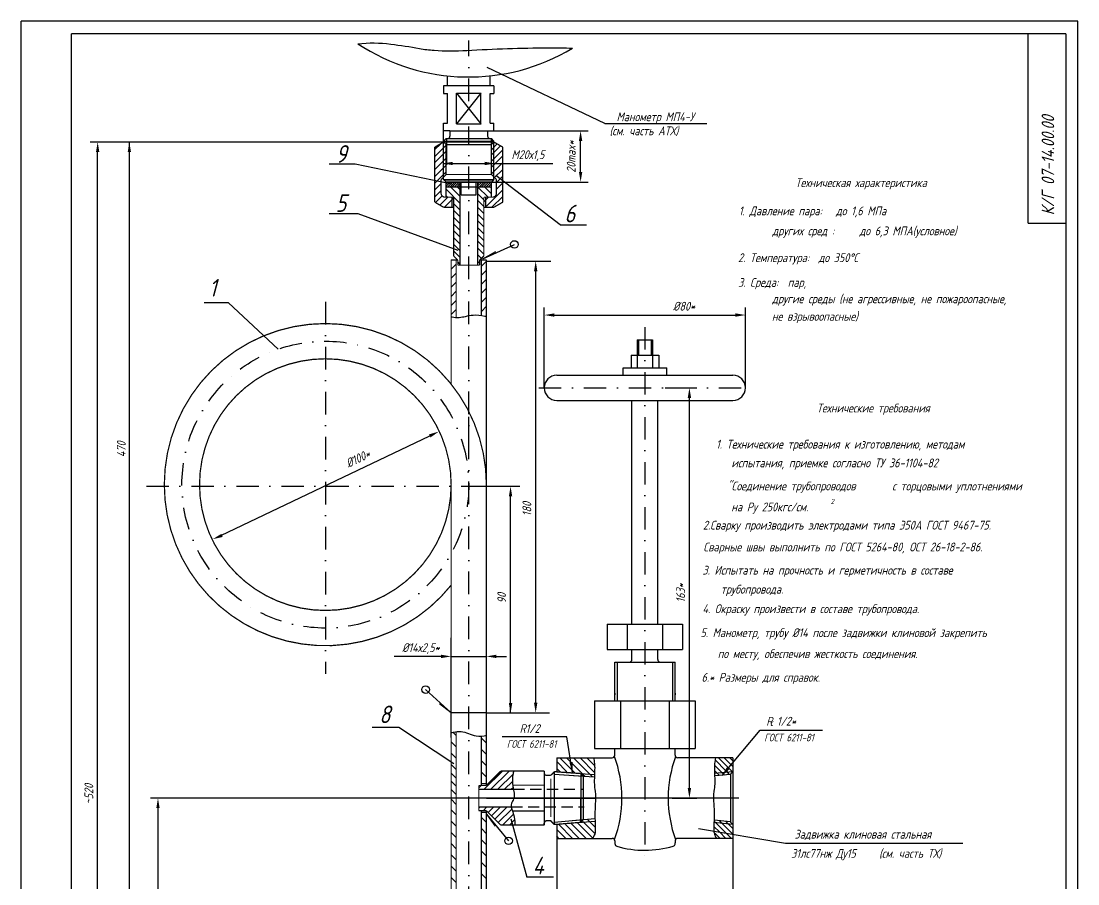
# Model space of a CAD drawing. Extents: x 780 to 2097, y 994 to 1592.
# Drawn here: x 780.3 to 1200.3, y 1245.8 to 1588.6 of the extents above; entities that cross this region are included whole.
import ezdxf
from ezdxf.enums import TextEntityAlignment as Align

# ---------------------------------------------------------------- set-up
doc = ezdxf.new("R2010")
doc.units = 0
doc.header["$LTSCALE"] = 0.7
doc.header["$MEASUREMENT"] = 0
doc.linetypes.add('DASHDOT', pattern=[25.4, 12.7, -6.35, 0, -6.35])
doc.linetypes.add('HIDDEN', pattern=[9.525, 6.35, -3.175])
doc.layers.get('0').update_dxf_attribs({"linetype": 'CONTINUOUS'})
doc.layers.get('DEFPOINTS').update_dxf_attribs({"linetype": 'CONTINUOUS'})
doc.styles.add('ROMANC', font='romanc', dxfattribs={"width": 0.8, "oblique": 15, "height": 3.5})
doc.dimstyles.get("Standard").update_dxf_attribs({"dimtxt": 0.18, "dimasz": 0.18, "dimexe": 0.18, "dimexo": 0.0625, "dimgap": 0.09, "dimtad": 0, "dimtih": 1, "dimtoh": 1, "dimdec": 4, "dimzin": 0, "dimdsep": 46, "dimtxsty": 'Standard', "dimcen": 0.09, "dimadec": 0, "dimazin": 0, "dimtfac": 1, "dimtdec": 4, "dimtofl": 0, "dimtmove": 0, "dimatfit": 3, "dimfxl": 0, "dimtolj": 1, "dimtzin": 0, "dimarcsym": 0})

# ---------------------------------------------------------------- blocks, each defined once
blk = doc.blocks.new('*D31')
at = {"color": 0, "linetype": 'ByBlock', "transparency": 16777216}
for p, q in [((1618.95, 1883.14), (1501.46, 1883.14)), ((1504.46, 1879.14), (1504.46, 1770.15)), ((1507.53, 1766.15), (1501.46, 1766.15))]:
    blk.add_line(p, q, dxfattribs=at)
for points in [[(1503.8, 1879.14), (1505.13, 1879.14), (1504.46, 1883.14)], [(1503.8, 1770.15), (1505.13, 1770.15), (1504.46, 1766.15)]]:
    blk.add_solid(points, dxfattribs=at)
at = {"layer": 'DEFPOINTS', "color": 0, "linetype": 'ByBlock', "transparency": 16777216}
for p in [(1618.95, 1883.14), (1504.46, 1766.15), (1507.53, 1766.15)]:
    blk.add_point(p, dxfattribs=at)
at = {"color": 0, "linetype": 'ByBlock', "transparency": 16777216, "style": 'ROMANC', "oblique": 15, "width": 0.8}
blk.add_text('115', height=3.5, rotation=90, dxfattribs=at).set_placement((1500.96, 1824.65), align=Align.MIDDLE_CENTER)
blk = doc.blocks.new('*D33')
at = {"color": 0, "linetype": 'ByBlock', "transparency": 16777216}
for p, q in [((1512.5, 2138.75), (1501.14, 2138.75)), ((1504.14, 1624.53), (1504.14, 2134.75)), ((1608.9, 1620.53), (1501.14, 1620.53))]:
    blk.add_line(p, q, dxfattribs=at)
for points in [[(1503.48, 2134.75), (1504.81, 2134.75), (1504.14, 2138.75)], [(1503.48, 1624.53), (1504.81, 1624.53), (1504.14, 1620.53)]]:
    blk.add_solid(points, dxfattribs=at)
at = {"layer": 'DEFPOINTS', "color": 0, "linetype": 'ByBlock', "transparency": 16777216}
for p in [(1504.14, 2138.75), (1512.5, 2138.75), (1608.9, 1620.53)]:
    blk.add_point(p, dxfattribs=at)
at = {"color": 0, "linetype": 'ByBlock', "transparency": 16777216, "style": 'ROMANC', "oblique": 15, "width": 0.8}
blk.add_text('~520', height=3.5, rotation=90, dxfattribs=at).set_placement((1500.64, 1879.64), align=Align.MIDDLE_CENTER)
blk = doc.blocks.new('*D38')
at = {"color": 0, "linetype": 'ByBlock', "transparency": 16777216}
for p, q in [((1729.76, 2697.59), (1742.34, 2697.59)), ((1739.34, 2538.59), (1739.34, 2693.59)), ((1732.46, 2534.59), (1742.34, 2534.59))]:
    blk.add_line(p, q, dxfattribs=at)
for points in [[(1738.67, 2693.59), (1740, 2693.59), (1739.34, 2697.59)], [(1738.67, 2538.59), (1740, 2538.59), (1739.34, 2534.59)]]:
    blk.add_solid(points, dxfattribs=at)
at = {"layer": 'DEFPOINTS', "color": 0, "linetype": 'ByBlock', "transparency": 16777216}
for p in [(1729.76, 2697.59), (1739.34, 2697.59), (1732.46, 2534.59)]:
    blk.add_point(p, dxfattribs=at)
at = {"color": 0, "linetype": 'ByBlock', "transparency": 16777216, "style": 'ROMANC', "oblique": 15, "width": 0.8}
blk.add_text('163*', height=3.5, rotation=90, dxfattribs=at).set_placement((1735.84, 2616.09), align=Align.MIDDLE_CENTER)
blk = doc.blocks.new('*X4')
at = {"color": 0}
for p, q in [((425.69, 471.44), (419.63, 477.5)), ((428.38, 471.44), (421.13, 478.69)), ((431.07, 471.44), (423.82, 478.69)), ((420.3, 471.44), (419.61, 472.13)), ((422.99, 471.44), (419.88, 474.56)), ((433.22, 471.99), (432.27, 472.94)), ((425.47, 458.19), (420.13, 463.52)), ((426.81, 459.54), (421.91, 464.44)), ((428.16, 460.88), (424.6, 464.44)), ((429.51, 462.23), (427.3, 464.44)), ((431.49, 462.94), (429.99, 464.44)), ((433.22, 463.91), (432.69, 464.44)), ((421.08, 457.19), (419, 459.27)), ((423.77, 457.19), (419.45, 461.52))]:
    blk.add_line(p, q, dxfattribs=at)
blk = doc.blocks.new('*X7')
at = {"color": 0}
for p, q in [((430.22, 681.67), (430.25, 681.7)), ((442.22, 679.3), (444.22, 681.3)), ((430.22, 678.07), (432.22, 680.07)), ((430.22, 674.48), (432.22, 676.48)), ((442.22, 675.7), (444.22, 677.7)), ((430.22, 670.89), (432.22, 672.89)), ((442.22, 672.11), (444.22, 674.11)), ((430.22, 667.3), (432.22, 669.3)), ((442.22, 668.52), (444.22, 670.52)), ((430.22, 663.7), (432.22, 665.7)), ((442.22, 664.93), (444.22, 666.93)), ((430.22, 660.11), (432.22, 662.11)), ((442.22, 661.34), (444.22, 663.34)), ((443.87, 659.4), (444.22, 659.74))]:
    blk.add_line(p, q, dxfattribs=at)
blk = doc.blocks.new('*X6')
at = {"color": 0}
for p, q in [((433.72, 689.71), (428.22, 695.21)), ((433.72, 692.41), (430.1, 696.02)), ((433.72, 695.1), (432.79, 696.02)), ((443.22, 690.99), (440.72, 693.49)), ((444.88, 692.02), (440.88, 696.02)), ((446.22, 693.38), (443.57, 696.02)), ((428.71, 692.02), (428.22, 692.52)), ((433.72, 687.02), (431.22, 689.52)), ((443.22, 688.29), (440.72, 690.79)), ((433.72, 684.32), (431.22, 686.82)), ((443.22, 685.6), (440.72, 688.1)), ((443.22, 682.91), (440.72, 685.41)), ((433.72, 681.63), (431.22, 684.13)), ((433.72, 678.94), (431.22, 681.44)), ((443.22, 680.21), (440.72, 682.71)), ((433.72, 676.24), (431.22, 678.74)), ((443.22, 677.52), (440.72, 680.02)), ((443.22, 674.82), (440.72, 677.32)), ((433.72, 673.55), (431.22, 676.05)), ((433.72, 670.85), (431.22, 673.35)), ((443.22, 672.13), (440.72, 674.63)), ((433.72, 668.16), (431.22, 670.66)), ((443.22, 669.44), (440.72, 671.94)), ((442.25, 667.71), (440.72, 669.24)), ((433.72, 665.47), (432.87, 666.32)), ((441.57, 665.7), (440.72, 666.55))]:
    blk.add_line(p, q, dxfattribs=at)
blk = doc.blocks.new('*X35')
at = {"color": 0}
for p, q in [((1642.63, 2777.74), (1644.25, 2779.35)), ((1642.63, 2778.64), (1643.35, 2779.35)), ((1643.15, 2777.35), (1645.15, 2779.35)), ((1644.05, 2777.35), (1646.05, 2779.35)), ((1644.94, 2777.35), (1646.94, 2779.35)), ((1645.84, 2777.35), (1647.84, 2779.35)), ((1646.74, 2777.35), (1648.13, 2778.75)), ((1647.64, 2777.35), (1648.13, 2777.85)), ((1655.13, 2778.56), (1655.92, 2779.35)), ((1655.13, 2777.67), (1656.82, 2779.35)), ((1655.72, 2777.35), (1657.72, 2779.35)), ((1656.62, 2777.35), (1658.62, 2779.35)), ((1657.52, 2777.35), (1659.52, 2779.35)), ((1658.41, 2777.35), (1660.41, 2779.35)), ((1659.31, 2777.35), (1660.63, 2778.68)), ((1660.21, 2777.35), (1660.63, 2777.78))]:
    blk.add_line(p, q, dxfattribs=at)
blk = doc.blocks.new('*D37')
at = {"color": 0, "linetype": 'ByBlock', "transparency": 16777216}
for p, q in [((1661.63, 2799.71), (1699.09, 2799.71)), ((1696.09, 2783.35), (1696.09, 2795.71)), ((1660.41, 2779.35), (1699.09, 2779.35))]:
    blk.add_line(p, q, dxfattribs=at)
for points in [[(1695.42, 2795.71), (1696.76, 2795.71), (1696.09, 2799.71)], [(1695.42, 2783.35), (1696.76, 2783.35), (1696.09, 2779.35)]]:
    blk.add_solid(points, dxfattribs=at)
at = {"layer": 'DEFPOINTS', "color": 0, "linetype": 'ByBlock', "transparency": 16777216}
for p in [(1661.63, 2799.71), (1696.09, 2799.71), (1660.41, 2779.35)]:
    blk.add_point(p, dxfattribs=at)
at = {"color": 0, "linetype": 'ByBlock', "transparency": 16777216, "style": 'ROMANC', "oblique": 15, "width": 0.8}
blk.add_text('20max*', height=3.5, rotation=90, dxfattribs=at).set_placement((1692.34, 2789.43), align=Align.MIDDLE_CENTER)

msp = doc.modelspace()

# ---------------------------------------------------------------- linework, layer by layer
for p, q in [((1200.2634, 1588.6186), (780.2634, 1588.6186)), ((780.2634, 994.6186), (780.2634, 1588.6186)), ((780.2634, 994.6186), (780.2634, 1588.6186)), ((1200.2634, 994.6186), (1200.2634, 1588.6186)), ((1200.2634, 994.6186), (1200.2634, 1588.6186)), ((1012.269, 1547.946), (965.5, 1570.217)), ((948.171, 1562.92566), (948.171, 1559.92566)), ((948.171, 1562.92566), (948.171, 1559.92566)), ((968.171, 1562.92566), (948.171, 1562.92566)), ((968.171, 1562.92566), (968.171, 1559.92566)), ((948.171, 1559.92566), (949.671, 1559.92566)), ((953.309, 1560.065), (963.041, 1560.065)), ((953.309, 1560.02034), (963.033, 1560.02034)), ((953.309, 1547.881), (953.309, 1560.02034)), ((953.309, 1560.02034), (963.033, 1547.881)), ((963.033, 1560.02034), (953.309, 1547.881)), ((963.033, 1547.881), (963.033, 1560.02034)), ((966.671, 1559.92566), (968.171, 1559.92566)), ((948.171, 1544.071), (948.171, 1548.02034)), ((948.171, 1545.02034), (948.171, 1548.02034)), ((948.171, 1548.02034), (949.671, 1548.02034)), ((953.309, 1547.881), (963.041, 1547.881)), ((966.671, 1548.02034), (968.171, 1548.02034)), ((968.171, 1545.02034), (968.171, 1548.02034)), ((1012.269, 1547.946), (1052.75122, 1547.946)), ((950.671, 1545.02034), (948.171, 1545.02034)), ((948.171, 1540.947), (949.171, 1541.947)), ((949.171, 1541.947), (967.171, 1541.947)), ((949.171, 1541.925), (949.671, 1541.925)), ((950.671, 1545.02034), (968.171, 1545.02034)), ((968.171, 1540.947), (967.171, 1541.947)), ((967.171, 1536.461), (967.171, 1541.947)), ((948.171, 1540.585), (819.035, 1540.585)), ((948.171, 1540.947), (968.171, 1540.947)), ((948.171, 1527.83), (948.171, 1534.63659)), ((948.171, 1527.852), (948.171, 1534.63659)), ((948.171, 1526.68), (948.171, 1534.63659)), ((968.171, 1527.852), (968.171, 1534.63659)), ((968.171, 1525.668), (968.171, 1534.63659)), ((913.033, 1531.768), (902.654, 1531.768)), ((951.496, 1523.837), (913.033, 1531.768)), ((968.171, 1532.07), (991.617, 1532.07)), ((948.171, 1525.668), (968.171, 1525.668)), ((948.171, 1525.668), (949.171, 1524.668)), ((949.171, 1524.668), (967.171, 1524.668)), ((968.171, 1525.668), (967.171, 1524.668)), ((994.534, 1507.649), (968.896, 1527.253)), ((955.171, 1519.668), (961.171, 1519.668)), ((914.254, 1512.066), (902.654, 1512.066)), ((953.938, 1497.423), (914.254, 1512.066)), ((994.534, 1507.649), (1004.944, 1507.649)), ((963.82633, 1494.13286), (976.29877, 1499.89303)), ((862.64, 1476.649), (853.039, 1476.649)), ((882.46313, 1458.30651), (862.64, 1476.649)), ((1025.171, 1462.049), (1031.171, 1462.049)), ((1025.171, 1462.049), (1025.171, 1450.909)), ((1025.671, 1462.049), (1025.671, 1455.909)), ((1030.671, 1462.049), (1030.671, 1455.909)), ((1031.171, 1462.049), (1031.171, 1450.909)), ((1022.671, 1455.909), (1033.671, 1455.909)), ((1022.671, 1455.909), (1022.671, 1450.909)), ((1033.671, 1455.909), (1033.671, 1450.909)), ((1019.501, 1450.909), (1036.841, 1450.909)), ((1019.501, 1447.909), (1019.501, 1450.909)), ((1036.841, 1447.909), (1036.841, 1450.909)), ((993.186, 1447.909), (1063.156, 1447.909)), ((993.186, 1437.909), (1063.156, 1437.909)), ((1023.041, 1348.983), (1023.041, 1437.909)), ((1033.301, 1348.983), (1033.301, 1437.909)), ((1023.041, 1411.17048), (1023.041, 1418.769)), ((1033.301, 1410.82209), (1033.301, 1418.769)), ((962.971, 1403.807), (978.493, 1403.807)), ((1013.171, 1348.983), (1043.171, 1348.983)), ((1013.171, 1338.983), (1043.171, 1338.983)), ((1023.041, 1334.983), (1023.041, 1338.983)), ((1033.301, 1334.983), (1033.301, 1338.983)), ((1016.171, 1333.983), (1040.171, 1333.983)), ((1016.171, 1318.551), (1016.171, 1333.983)), ((1017.18022, 1333.983), (1017.18022, 1318.551)), ((1039.16178, 1333.983), (1039.16178, 1318.551)), ((1040.171, 1318.551), (1040.171, 1333.983)), ((951.19829, 1313.78231), (941.03257, 1323.0235)), ((1016.171, 1321.589), (1016.171, 1320.889)), ((1040.171, 1321.589), (1040.171, 1320.889)), ((1008.171, 1318.551), (1048.171, 1318.551)), ((1008.171, 1318.551), (1008.171, 1299.551)), ((1018.461, 1318.551), (1018.461, 1299.551)), ((1037.881, 1318.551), (1037.881, 1299.551)), ((1048.171, 1318.551), (1048.171, 1299.551)), ((919.8, 1308.101), (930.375, 1308.101)), ((930.375, 1308.101), (952.291, 1293.637)), ((1058.838, 1288.896), (1074.01447, 1306.95)), ((1074.01447, 1306.95), (1098.828, 1306.95)), ((997.09601, 1304.272), (971.427, 1304.272)), ((999.45935, 1289.90445), (997.09601, 1304.272)), ((1008.171, 1299.551), (1048.171, 1299.551)), ((1016.171, 1296.909), (1016.171, 1299.551)), ((1040.171, 1296.909), (1040.171, 1299.551)), ((993.171, 1295.909), (1015.171, 1295.909)), ((1063.171, 1295.909), (1041.171, 1295.909)), ((990.99589, 1289.20189), (992.203, 1290.409)), ((992.07649, 1289.42403), (1008.06343, 1288.29353)), ((992.13136, 1289.42015), (1003.60271, 1288.60896)), ((993.16748, 1290.34938), (1008.15989, 1289.28921)), ((993.171, 1291.70088), (993.171, 1290.34913)), ((1002.67574, 1289.67701), (1003.60271, 1288.60896)), ((1002.67574, 1289.67701), (1003.60271, 1288.60896)), ((1063.17153, 1290.40978), (1055.8587, 1289.71413)), ((1063.171, 1290.409), (1062.171, 1289.409)), ((1062.171, 1289.409), (1062.171, 1270.359)), ((990.703, 1288.909), (990.703, 1288.856)), ((1003.703, 1288.49341), (1003.703, 1271.51245)), ((1003.703, 1288.49341), (1003.703, 1271.51245)), ((1062.171, 1289.31009), (1055.97927, 1288.72109)), ((965.288, 1273.55132), (974.00095, 1262.92937)), ((974.913, 1271.67), (981.23, 1248.524)), ((988.203, 1269.159), (988.203, 1269.909)), ((990.703, 1270.909), (992.226, 1269.386)), ((990.84945, 1270.76255), (992.203, 1269.409)), ((990.99589, 1270.61611), (992.203, 1269.409)), ((990.99589, 1270.61611), (992.226, 1269.386)), ((992.06544, 1270.40127), (1008.26494, 1271.75986)), ((992.12025, 1270.40587), (1003.58002, 1271.36695)), ((992.12025, 1270.40587), (1003.58002, 1271.36695)), ((993.16844, 1269.49027), (1008.38233, 1270.76619)), ((1002.66709, 1270.28688), (1003.58002, 1271.36695)), ((1002.66709, 1270.28688), (1003.58002, 1271.36695)), ((1063.17128, 1269.41068), (1055.62547, 1270.16386)), ((1062.171, 1270.51549), (1055.65729, 1271.16565)), ((1063.171, 1269.409), (1062.171, 1270.409)), ((1049.516, 1267.834), (1084.058, 1262.007)), ((993.171, 1263.909), (1015.23522, 1263.909)), ((1016.23522, 1262.909), (1016.23522, 1262.143)), ((1040.22578, 1262.909), (1040.22578, 1262.143)), ((1063.171, 1263.909), (1041.22578, 1263.909)), ((1084.058, 1262.007), (1154.487, 1262.007)), ((991.805, 1248.524), (981.23, 1248.524))]:
    msp.add_line(p, q)
at = {"linetype": 'DASHDOT'}
for p, q in [((958.171, 1556.873), (958.171, 1580.949)), ((958.171, 1003.39349), (958.171, 1546.721)), ((901.171, 1477.031), (901.171, 1329.316)), ((1028.171, 1467.051), (1028.171, 1255.062)), ((986.074, 1442.909), (1070.371, 1442.909)), ((830.058, 1403.807), (962.971, 1403.807))]:
    msp.add_line(p, q, dxfattribs=at)
at = {"linetype": 'Continuous'}
for p, q in [((949.671, 1562.92566), (949.671, 1566.87584)), ((966.671, 1562.92566), (966.671, 1566.87584)), ((949.671, 1548.02034), (949.671, 1559.92566)), ((966.671, 1548.02034), (966.671, 1559.92566)), ((950.671, 1545.02034), (950.671, 1542.895)), ((965.671, 1545.02034), (965.671, 1542.925)), ((955.171, 1519.668), (955.171, 1524.668)), ((961.171, 1519.668), (961.171, 1524.668)), ((1013.171, 1348.983), (1013.171, 1338.983)), ((1021.171, 1348.983), (1021.171, 1338.983)), ((1035.171, 1348.983), (1035.171, 1338.983)), ((1043.171, 1348.983), (1043.171, 1338.983)), ((993.171, 1295.909), (993.171, 1290.34913)), ((993.171, 1295.909), (993.171, 1290.409)), ((1063.171, 1295.909), (1063.171, 1263.909)), ((1063.171, 1295.909), (1063.171, 1263.909)), ((1002.703, 1289.67508), (1002.703, 1279.909)), ((1002.703, 1289.6456), (1002.703, 1270.28989)), ((1065.499, 1279.909), (949.14126, 1279.909)), ((1002.703, 1270.28989), (1002.703, 1279.909)), ((988.203, 1269.159), (970.921, 1269.159)), ((990.28879, 1270.909), (989.203, 1270.909)), ((993.171, 1269.409), (993.171, 1263.909)), ((993.171, 1269.409), (993.171, 1263.909))]:
    msp.add_line(p, q, dxfattribs=at)
at = {"color": 0, "linetype": 'ByBlock'}
for p, q in [((948.171, 1534.63659), (948.171, 1544.071)), ((949.421, 1531.51259), (949.421, 1541.947)), ((823.276, 1077.909), (823.276, 1540.585)), ((968.171, 1534.63659), (968.171, 1540.947)), ((948.171, 1525.668), (948.171, 1534.098)), ((948.171, 1532.07), (968.171, 1532.07)), ((965.171, 1493.26476), (990.796, 1493.26476)), ((984.772, 1317.807), (984.772, 1489.26476)), ((988.186, 1442.909), (988.186, 1474.842)), ((1068.156, 1442.909), (1068.156, 1474.842)), ((992.186, 1471.842), (1064.156, 1471.842)), ((958.171, 1422.961), (958.171, 1431.407)), ((859.65494, 1384.21048), (942.68706, 1423.82952)), ((974.784, 1313.807), (974.784, 1400.464)), ((951.171, 1303.926), (951.171, 1343.609)), ((965.171, 1303.926), (965.171, 1343.609)), ((947.171, 1336.212), (928.539, 1336.212)), ((951.171, 1336.212), (965.171, 1336.212)), ((969.171, 1336.212), (973.171, 1336.212)), ((965.171, 1313.807), (990.286, 1313.807)), ((965.171, 1279.909), (1008.814, 1279.909)), ((993.171, 1263.909), (993.171, 1233.093)), ((1063.171, 1263.909), (1063.171, 1233.093))]:
    msp.add_line(p, q, dxfattribs=at)
at = {"color": 0}
for p, q in [((944.671, 1537.57562), (947.01019, 1539.9148)), ((944.671, 1534.80162), (949.171, 1539.30162)), ((944.671, 1538.2921), (945.31496, 1538.93607)), ((967.171, 1537.539), (969.3206, 1539.6886)), ((967.171, 1535.452), (970.79122, 1539.07222)), ((967.171, 1532.975), (971.671, 1537.475)), ((968.171, 1540.23949), (968.39005, 1540.45853)), ((944.671, 1532.42362), (949.171, 1536.92362)), ((944.671, 1529.64962), (949.171, 1534.14962)), ((967.171, 1530.597), (971.671, 1535.097)), ((944.671, 1526.95554), (949.171, 1531.45554)), ((967.171, 1527.90293), (971.671, 1532.40293)), ((968.42358, 1526.46142), (971.671, 1529.70885)), ((944.671, 1524.26146), (949.171, 1528.76146)), ((969.171, 1524.51477), (971.671, 1527.01477)), ((944.671, 1521.56739), (947.171, 1524.06739)), ((944.671, 1518.87331), (947.171, 1521.37331)), ((965.171, 1515.12662), (971.671, 1521.62662)), ((969.171, 1521.82069), (971.671, 1524.32069)), ((944.99803, 1516.50626), (947.63403, 1519.14226)), ((946.70601, 1515.52016), (949.85384, 1518.668)), ((948.54792, 1514.668), (952.171, 1518.29108)), ((964.171, 1516.82069), (966.01831, 1518.668)), ((967.40646, 1514.668), (971.671, 1518.93254)), ((953.171, 1300.22625), (951.171, 1302.22625)), ((953.171, 1304.71638), (951.82508, 1306.0623)), ((965.171, 1301.69664), (963.171, 1303.69664)), ((965.171, 1297.20651), (963.171, 1299.20651)), ((953.171, 1295.73612), (951.171, 1297.73612)), ((965.171, 1292.71638), (963.171, 1294.71638)), ((997.15695, 1290.409), (993.171, 1294.39495)), ((1000.42377, 1289.83626), (994.35103, 1295.909)), ((1004.40164, 1288.55247), (997.04511, 1295.909)), ((1007.30072, 1288.34747), (999.73918, 1295.909)), ((1008.19527, 1290.147), (1002.43326, 1295.909)), ((1008.19197, 1292.84437), (1005.12734, 1295.909)), ((1060.39747, 1290.75115), (1056.09535, 1295.05327)), ((1061.4228, 1291.97089), (1057.48468, 1295.909)), ((1062.44813, 1293.19062), (1059.72975, 1295.909)), ((1063.171, 1294.71281), (1061.97481, 1295.909)), ((953.171, 1291.246), (951.171, 1293.246)), ((953.171, 1287.85187), (951.171, 1289.85187)), ((965.171, 1288.22625), (963.171, 1290.22625)), ((994.46288, 1290.409), (993.171, 1291.70088)), ((1057.76731, 1288.89118), (1055.81785, 1290.84064)), ((1059.81736, 1289.0862), (1055.84832, 1293.05524)), ((1059.81736, 1289.0862), (1059.37214, 1289.53141)), ((1060.95015, 1290.19847), (1060.39747, 1290.75115)), ((1061.86741, 1289.28121), (1060.95015, 1290.19847)), ((1063.0002, 1290.39349), (1061.4228, 1291.97089)), ((1063.171, 1292.46775), (1062.44813, 1293.19062)), ((1063.07784, 1290.31584), (1063.0002, 1290.39349)), ((953.171, 1284.69848), (951.171, 1286.69848)), ((953.171, 1281.37748), (951.171, 1283.37748)), ((953.171, 1277.42248), (951.171, 1279.42248)), ((953.171, 1273.28548), (951.171, 1275.28548)), ((953.171, 1268.79536), (951.171, 1270.79536)), ((965.171, 1270.26574), (963.171, 1272.26574)), ((999.41026, 1263.909), (993.91026, 1269.409)), ((1002.10434, 1263.909), (996.60434, 1269.409)), ((1004.79842, 1263.909), (998.74912, 1269.9583)), ((1007.44427, 1263.95722), (1001.23474, 1270.16675)), ((1008.28879, 1265.80678), (1002.79449, 1271.30108)), ((1008.45713, 1268.33252), (1005.28011, 1271.50953)), ((1057.76548, 1266.44237), (1055.57231, 1268.63553)), ((1056.36264, 1270.09028), (1055.63985, 1270.81307)), ((1060.46613, 1265.98679), (1056.36264, 1270.09028)), ((1058.85664, 1269.84134), (1057.74024, 1270.95774)), ((1063.16677, 1265.53121), (1058.85664, 1269.84134)), ((1061.35064, 1269.5924), (1060.23424, 1270.70881)), ((1063.171, 1267.77204), (1061.35064, 1269.5924)), ((953.171, 1264.30523), (951.171, 1266.30523)), ((965.171, 1265.77561), (963.171, 1267.77561)), ((996.71619, 1263.909), (993.171, 1267.45419)), ((994.02211, 1263.909), (993.171, 1264.76011)), ((1058.05379, 1263.909), (1055.61945, 1266.34333)), ((1060.29885, 1263.909), (1057.76548, 1266.44237)), ((1062.54391, 1263.909), (1060.46613, 1265.98679)), ((953.171, 1259.8151), (951.171, 1261.8151)), ((965.171, 1261.28548), (963.171, 1263.28548)), ((1056.63953, 1263.909), (1056.57051, 1263.97802)), ((953.171, 1255.32497), (951.171, 1257.32497)), ((965.171, 1256.79536), (963.171, 1258.79536)), ((953.171, 1250.83484), (951.171, 1252.83484)), ((965.171, 1252.30523), (963.171, 1254.30523)), ((953.171, 1246.34472), (951.171, 1248.34472)), ((965.171, 1247.8151), (963.171, 1249.8151))]:
    msp.add_line(p, q, dxfattribs=at)
at = {"linetype": 'HIDDEN'}
for p, q in [((975.92567, 1283.409), (1003.776, 1283.409)), ((975.06454, 1276.409), (1003.994, 1276.409))]:
    msp.add_line(p, q, dxfattribs=at)
at = {"const_width": 0.5}
for points in [[(800.2634, 999.6186), (800.2634, 1583.6186)], [(1195.5854, 1583.6186), (800.2634, 1583.6186)], [(1180.433, 1508.3086), (1180.433, 1583.6186)], [(1195.5854, 999.6186), (1195.5854, 1583.6186)], [(948.321, 1540.6716), (944.671, 1538.56427)], [(944.671, 1516.69508), (944.671, 1538.56427)], [(948.171, 1540.585), (949.171, 1539.585)], [(948.171, 1540.585), (968.171, 1540.585)], [(949.171, 1527.68), (949.171, 1539.585)], [(949.171, 1539.585), (967.171, 1539.585)], [(968.171, 1540.585), (967.171, 1539.585)], [(967.171, 1527.68), (967.171, 1539.585)], [(968.021, 1540.6716), (971.671, 1538.56427)], [(971.671, 1516.68873), (971.671, 1538.56427)], [(947.171, 1520.268), (947.171, 1525.29979)], [(947.46389, 1525.97289), (949.171, 1527.68)], [(948.173, 1525.522), (968.00639, 1525.522)], [(949.171, 1527.68), (967.205, 1527.68)], [(967.171, 1524.668), (949.171, 1524.668)], [(968.87811, 1526.00689), (967.171, 1527.714)], [(969.171, 1520.268), (969.171, 1525.29979)], [(967.171, 1522.668), (949.171, 1522.668)], [(948.182, 1514.668), (944.671, 1516.69508)], [(951.171, 1518.668), (948.771, 1518.668)], [(952.171, 1518.668), (949.671, 1518.668)], [(967.571, 1518.668), (964.171, 1518.668)], [(966.671, 1518.668), (965.171, 1518.668)], [(968.171, 1514.668), (971.671, 1516.68873)], [(952.171, 1514.668), (948.182, 1514.668)], [(968.171, 1514.668), (964.171, 1514.668)], [(1180.433, 1508.3086), (1195.433, 1508.3086)], [(953.821, 1493.668), (952.171, 1495.318)], [(962.521, 1493.668), (964.171, 1495.318)], [(951.171, 1493.807), (951.171, 1444.41397)], [(951.171, 1493.668), (953.821, 1493.668)], [(951.171, 1493.668), (951.171, 1486.899)], [(953.171, 1493.807), (953.171, 1470.91673)], [(953.171, 1493.668), (953.171, 1486.899)], [(962.521, 1491.668), (953.821, 1491.668)], [(962.521, 1493.668), (965.171, 1493.668)], [(963.171, 1493.807), (963.171, 1471.74107)], [(963.171, 1493.668), (963.171, 1486.899)], [(965.171, 1493.807), (965.171, 1284.909)], [(965.171, 1493.668), (965.171, 1486.899)], [(951.171, 1404.464), (951.171, 1279.909)], [(953.171, 1306.32932), (953.171, 1279.909)], [(963.171, 1304.56313), (963.171, 1284.909)], [(965.171, 1284.909), (970.921, 1290.659)], [(988.203, 1290.659), (988.203, 1269.159)], [(990.99589, 1289.20189), (992.226, 1290.432)], [(992.20189, 1290.41766), (1002.703, 1289.67508)], [(992.21101, 1290.41701), (992.21101, 1269.377)], [(1002.67574, 1289.67701), (1003.703, 1288.49341)], [(1002.703, 1289.67508), (1002.703, 1279.919)], [(990.779, 1287.587), (990.779, 1272.362)], [(1003.703, 1288.49341), (1003.703, 1271.51245)], [(962.171, 1284.909), (962.171, 1274.909)], [(951.171, 1279.909), (951.171, 1207.483)], [(953.171, 1279.909), (953.171, 1207.483)], [(1002.703, 1270.28989), (1002.703, 1279.899)], [(963.171, 1274.909), (963.171, 1207.483)], [(965.171, 1274.909), (965.171, 1207.483)], [(965.171, 1274.909), (970.921, 1269.159)], [(988.203, 1269.159), (988.203, 1269.909)], [(990.99589, 1270.61611), (992.226, 1269.386)], [(992.20382, 1269.40937), (1002.703, 1270.28989)], [(1002.66709, 1270.28688), (1003.703, 1271.51245)], [(1002.66709, 1270.28688), (1003.58002, 1271.36695)]]:
    msp.add_lwpolyline(points, dxfattribs=at)
for points in [[(914.09657, 1579.6589, -0.055185619), (927.163, 1579.507, -0.014802278), (938.59913, 1577.7612, 0.029256652), (944.412, 1577.045, 0.030053693), (957.38291, 1576.99303, -0.012028632), (989.75, 1578.03, -0.011944054), (999.4181, 1577.87611, -0.002107694)], [(951.171, 1471.21549, 0.005267681), (951.55889, 1471.12817, 0.069653764), (954.356, 1470.927, 0.04500629), (956.88506, 1471.32797, -0.037919298), (959.878, 1471.846, -0.090658023), (964.52311, 1471.4491, -0.007943828), (965.171, 1471.26143)], [(951.171, 1305.8692, -0.016366196), (952.09196, 1306.13167, -0.089376222), (955.139, 1306.335, -0.076991656), (958.00747, 1305.55553, 0.069719867), (961.159, 1304.65, 0.101460029), (965.30931, 1304.90618, 0.080483325)], [(1007.79762, 1295.909, -0.010157751), (1008.11697, 1293.67012, -0.030036469), (1008.216, 1292.057, -0.01379802), (1008.10142, 1287.70736, 0.026226018), (1008.098, 1285.417, 0.028310418), (1008.38972, 1282.71518, -0.037564622), (1008.572, 1280.674, -0.018985559), (1008.52378, 1278.66484, 0.008914502), (1008.335, 1274.39, 0.019358492), (1008.37714, 1270.99438, -0.016130036), (1008.454, 1266.92, -0.103314017), (1008.07918, 1265.23824, -0.018146955), (1007.41816, 1263.909)], [(1056.22838, 1295.909, 0.010157751), (1055.90903, 1293.67012, 0.030036469), (1055.81, 1292.057, 0.01379802), (1055.92458, 1287.70736, -0.026226018), (1055.928, 1285.417, -0.028310418), (1055.63628, 1282.71518, 0.037564622), (1055.454, 1280.674, 0.018985559), (1055.50222, 1278.66484, -0.008914502), (1055.691, 1274.39, -0.019358492), (1055.64886, 1270.99438, 0.016130036), (1055.572, 1266.92, 0.103314017), (1055.94682, 1265.23824, 0.018146955), (1056.60784, 1263.909)], [(976.03282, 1290.659, 0.016510251), (975.7043, 1289.16361, 0.057063958), (975.516, 1286.448, 0.05002926), (976.01146, 1283.04904, -0.075747139), (976.224, 1280.783, -0.123785591), (975.55401, 1278.64745, 0.143186847), (975.043, 1276.771, 0.09174366), (975.3662, 1275.18908, -0.048639563), (976.224, 1272.286, -0.049058473), (976.5127, 1269.159, -0.045188395)]]:
    msp.add_lwpolyline(points, format="xyb")
for points in [[(947.171, 1525.29979, -0.198912367), (947.46389, 1526.00689, -0.198912367)], [(968.87811, 1526.00689, -0.198912367), (969.171, 1525.29979, -0.198912367)], [(948.771, 1518.668, -0.414213562), (947.171, 1520.268, -0.414213562)], [(969.171, 1520.268, -0.414213562), (967.571, 1518.668, -0.414213562)], [(837.171, 1404.464, -1), (965.171, 1404.464, -1)], [(851.171, 1404.464, -1), (951.171, 1404.464, -1)], [(837.171, 1404.464, 0.709187564), (951.171, 1364.51403, 1)], [(851.171, 1404.464, 1), (951.171, 1404.464, 1)], [(989.203, 1288.909, -0.414213562), (988.203, 1289.909, -0.414213562)], [(990.99589, 1289.20189, -0.198912367), (990.28879, 1288.909, -0.198912367)], [(989.203, 1270.909, 0.414213562), (988.203, 1269.909, 0.414213562)], [(990.99589, 1270.61611, 0.198912367), (990.28879, 1270.909, 0.198912367)]]:
    msp.add_lwpolyline(points, format="xyb", dxfattribs=at)
at = {"linetype": 'Continuous', "const_width": 0.5}
for points in [[(949.171, 1524.668), (949.171, 1518.668)], [(954.671, 1524.668), (954.671, 1491.668)], [(961.671, 1524.668), (961.671, 1491.668)], [(967.171, 1524.668), (967.171, 1518.668)], [(951.471, 1518.668), (951.471, 1514.668)], [(952.171, 1518.668), (952.171, 1495.318)], [(964.171, 1518.668), (964.171, 1495.318)], [(964.871, 1518.668), (964.871, 1514.668)], [(953.821, 1493.668), (953.821, 1491.668)], [(962.521, 1493.668), (962.521, 1491.668)], [(951.171, 1313.807), (965.171, 1313.807)], [(988.203, 1290.659), (970.921, 1290.659)], [(965.171, 1285.609), (963.171, 1285.609)], [(988.203, 1285.059), (975.63476, 1285.059)], [(990.28879, 1288.909), (989.203, 1288.909)], [(965.171, 1284.909), (962.171, 1284.909)], [(975.92567, 1283.409), (962.171, 1283.409)], [(975.06454, 1276.409), (962.171, 1276.409)], [(965.171, 1274.909), (962.171, 1274.909)], [(965.171, 1274.209), (963.171, 1274.209)], [(988.203, 1274.747), (975.53731, 1274.747)], [(988.203, 1269.159), (970.921, 1269.159)], [(990.28879, 1270.909), (989.203, 1270.909)]]:
    msp.add_lwpolyline(points, dxfattribs=at)
for points in [[(963.82633, 1494.13286), (968.95876, 1497.04287)], [(951.19829, 1313.78231), (946.51806, 1317.37473)], [(965.288, 1273.55132), (968.63807, 1268.69467)]]:
    msp.add_lwpolyline(points)
for centre in [(976.29877, 1499.89303), (941.03257, 1323.0235), (974.00095, 1262.92937)]:
    msp.add_circle(centre, 1.5)
at = {"linetype": 'DASHDOT'}
msp.add_circle((901.171, 1404.464), 57, dxfattribs=at)
for centre, radius, start, end in [((958.171, 1646.423), 80, 236.5691386, 301.0368172), ((949.671, 1542.925), 1, 270, 360), ((966.671, 1542.925), 1, 180, 257.9593923), ((993.186, 1442.909), 5, 90, 270), ((1063.156, 1442.909), 5, 270, 90), ((1022.041, 1334.983), 1, 270, 0), ((1034.301, 1334.983), 1, 180, 270), ((1015.171, 1296.909), 1, 270, 0), ((971.66502, 1279.909), 47.38801, 339.6416083, 20.4485879), ((1084.80698, 1279.909), 47.38801, 159.7245059, 200.3439067), ((1041.171, 1296.909), 1, 180, 270), ((989.203, 1269.909), 1, 90, 180), ((990.28879, 1269.909), 1, 45, 90), ((1015.23522, 1262.909), 1, 0, 90), ((1019.23522, 1262.143), 3, 180, 192.5726678), ((1017.28318, 1261.70764), 1, 192.5726678, 254.0258348), ((1028.129, 1299.596), 40.41014, 254.0258348, 286.3009077), ((1039.19071, 1261.77011), 1, 286.3009077, 349.2546456), ((1037.22578, 1262.143), 3, 349.2546456, 0), ((1041.22578, 1262.909), 1, 90, 180)]:
    msp.add_arc(centre, radius, start, end)
at = {"color": 0, "linetype": 'ByBlock'}
for points in [[(822.60933, 1536.585), (823.94267, 1536.585), (823.276, 1540.585)], [(951.835, 1532.73667), (951.835, 1531.40333), (947.835, 1532.07)], [(964.507, 1532.73667), (964.507, 1531.40333), (968.507, 1532.07)], [(984.10533, 1489.26476), (985.43867, 1489.26476), (984.772, 1493.26476)], [(992.186, 1472.50867), (992.186, 1471.17533), (988.186, 1471.842)], [(1064.156, 1472.50867), (1064.156, 1471.17533), (1068.156, 1471.842)], [(942.97415, 1423.22784), (942.39996, 1424.4312), (946.29715, 1425.55209)], [(974.11733, 1399.807), (975.45067, 1399.807), (974.784, 1403.807)], [(859.8483, 1384.90168), (860.3457, 1383.6646), (856.38575, 1382.79095)], [(947.171, 1336.87867), (947.171, 1335.54533), (951.171, 1336.212)], [(969.171, 1336.87867), (969.171, 1335.54533), (965.171, 1336.212)], [(974.11733, 1317.63773), (975.45067, 1317.63773), (974.784, 1313.63773)], [(984.10533, 1317.807), (985.43867, 1317.807), (984.772, 1313.807)]]:
    msp.add_solid(points, dxfattribs=at)
for points in [[(999.45159, 1294.23817), (998.13593, 1294.02175), (999.443, 1290.183)], [(1061.88204, 1291.47633), (1060.86141, 1292.33429), (1058.79785, 1288.84342)]]:
    msp.add_solid(points)
at = {"layer": 'DEFPOINTS', "color": 0, "linetype": 'ByBlock'}
for p in [(968.171, 1560.805), (968.171, 1547.141), (823.105, 1540.585), (948.171, 1540.585), (958.171, 1540.585), (958.171, 1540.585), (958.171, 1540.585), (968.171, 1540.585), (948.171, 1531.098), (948.171, 1526.68), (968.42358, 1526.46142), (965.171, 1493.26476), (984.772, 1493.26476), (1068.156, 1471.842), (1028.171, 1462.049), (988.186, 1442.909), (1068.156, 1442.909), (946.29715, 1404.52409), (965.171, 1404.464), (958.171, 1382.992), (965.171, 1336.212), (965.171, 1313.807), (965.60194, 1314.22273), (951.171, 1303.926), (965.171, 1303.926), (1002.6052, 1288.6795), (1002.6052, 1288.6795), (1003.60271, 1288.60896), (1003.60271, 1288.60896), (1003.60271, 1288.60896), (1003.60271, 1288.60896), (965.171, 1279.909), (1004.557, 1279.909), (1002.58352, 1271.28338), (1002.58352, 1271.28338), (1003.58002, 1271.36695), (1003.58002, 1271.36695), (1003.58002, 1271.36695), (1003.58002, 1271.36695), (993.171, 1263.909), (993.171, 1263.909), (1063.171, 1263.909)]:
    msp.add_point(p, dxfattribs=at)

# ---------------------------------------------------------------- block references
for name, p in [('*X35', (-693.463, -1254.686)), ('*X6', (520.953, 826.644)), ('*X7', (520.953, 811.968))]:
    msp.add_blockref(name, p)
at = {"xscale": -1, "rotation": 359.9999999999991}
msp.add_blockref('*X4', (1395.389, 811.968), dxfattribs=at)

# ---------------------------------------------------------------- texts
at = {"color": 0, "linetype": 'ByBlock', "style": 'ROMANC', "oblique": 15, "width": 0.8}
for s, height, p in [('Манометр МП4-У', 3.5, (1032.32952, 1550.607)), ('М20х1,5', 3.5, (981.677, 1535.57)), ('%%C80*', 3.5, (1043.728, 1475.342)), ('%%C14х2,5*', 3.5, (939.12343, 1339.712)), ('R 1/2*', 3.5, (1082.308, 1310.463)), ('R1/2', 3.5, (982.36176, 1307.544)), ('ГОСТ 6211-81', 3, (983.149, 1301.42)), ('ГОСТ 6211-81', 3, (1085.457, 1303.976))]:
    msp.add_text(s, height=height, dxfattribs=at).set_placement(p, align=Align.MIDDLE_CENTER)
at = {"style": 'ROMANC', "oblique": 15, "width": 0.8}
msp.add_text('К/Г 07-14.00.00', height=5, rotation=90, dxfattribs=at).set_placement((1190.861, 1511.4786))
for s, height, p in [('(см. часть АТХ)', 3.5, (1014.117, 1543.274)), ('9', 7, (905.287, 1532.366)), ('Техническая характеристика', 3.5, (1087.983, 1522.677)), ('5', 7, (905.239, 1512.839)), ('6', 7, (996.203, 1508.658)), ('1. Давление пара:   до 1,6 МПа', 3.5, (1065.51628, 1511.48132)), ('других сред :', 3.5, (1078.831, 1503.525)), ('  до 6,3 МПА(условное)', 3.5, (1109.769, 1503.524)), ('2. Температура:  до 350%%DС', 3.5, (1065.22228, 1492.89032)), ('1', 7, (854.921, 1479.184)), ('3. Среда:  пар,', 3.5, (1065.22228, 1483.04732)), ('другие среды (не агрессивные, не пожароопасные,', 3.5, (1078.731, 1476.538)), ('не взрывоопасные)', 3.5, (1078.662, 1469.564)), ('Технические требования', 3.5, (1096.495, 1433.14)), ('1. Технические требования к изготовлению, методам', 3.5, (1056.47428, 1418.77832)), ('испытания, приемке согласно ТУ 36-1104-82', 3.5, (1062.554, 1411.336)), (' "Соединение трубопроводов', 3.5, (1059.10328, 1402.17532)), ('с торцовыми уплотнениями', 3.5, (1126.47628, 1402.13532)), ('2', 2, (1102.01499, 1396.79704)), (' на Ру 250кгс/см.', 3.5, (1060.67328, 1393.85332)), ('2.Сварку производить электродами типа Э50А ГОСТ 9467-75.', 3.5, (1051.256, 1386.599)), ('  Сварные швы выполнить по ГОСТ 5264-80, ОСТ 26-18-2-86.', 3.5, (1047.703, 1377.936)), ('3. Испытать на прочность и герметичность в составе', 3.5, (1051.05928, 1368.71432)), ('трубопровода.', 3.5, (1058.332, 1361.135)), ('4. Окраску произвести в составе трубопровода.', 3.5, (1051.05928, 1353.39232)), ('5. Манометр, трубу %%C14 после задвижки клиновой закрепить', 3.5, (1050.26328, 1343.88932)), ('по месту, обеспечив жесткость соединения.', 3.5, (1057.11328, 1335.53732)), ('6.* Размеры для справок.', 3.5, (1050.69128, 1326.14332)), ('8', 7, (922.578, 1309.678)), ('c', 2.5, (1077.856, 1308.566)), ('Задвижка клиновая стальная', 3.5, (1087.647, 1263.8)), ('(см. часть ТХ)', 3.5, (1121.266, 1256.196)), ('4', 7, (983.566, 1249.599)), ('31лс77нж Ду15', 3.5, (1086.301, 1256.178))]:
    msp.add_text(s, height=height, dxfattribs=at).set_placement(p)
at = {"color": 0, "linetype": 'ByBlock', "style": 'ROMANC', "oblique": 15, "width": 0.8}
for s, rotation, p in [('470', 90, (820.098, 1418.453)), ('%%C100*', 25.5082945, (914.14016, 1414.8389)), ('180', 90, (981.272, 1394.736)), ('90', 90, (971.284, 1359.34337))]:
    msp.add_text(s, height=3.5, rotation=rotation, dxfattribs=at).set_placement(p, align=Align.MIDDLE_CENTER)

# ---------------------------------------------------------------- dimensions: what is measured, and where the dimension line sits
dim = msp.add_linear_dim(base=(1002.627, 1545.02034), p1=(966.95109, 1524.668), p2=(968.171, 1545.02034), angle=90, text='20max*', dimstyle='Standard')
dim.commit()
dim.dimension.update_dxf_attribs({"geometry": '*D37', "text_midpoint": (998.879, 1534.744), "dimtype": 128, "insert": (-693.463, -1254.686)})
for base, p1, p2, text, picture, middle, set_off in [((810.681, 1540.585), (915.43542, 1022.363), (819.035, 1540.585), '~520', '*D33', (807.181, 1281.474), (-693.463, -598.165)), ((1045.875, 1442.909), (1039.002, 1279.909), (1036.301, 1442.909), '163*', '*D38', (1042.375, 1361.409), (-693.463, -1254.686)), ((834.652, 1162.923), (949.14126, 1279.909), (837.714, 1162.923), '115', '*D31', (831.152, 1221.416), (-669.812, -603.23))]:
    dim = msp.add_linear_dim(base=base, p1=p1, p2=p2, angle=90, text=text, dimstyle='Standard')
    dim.commit()
    dim.dimension.update_dxf_attribs({"geometry": picture, "text_midpoint": middle, "insert": set_off})

doc.saveas('drawing.dxf')
